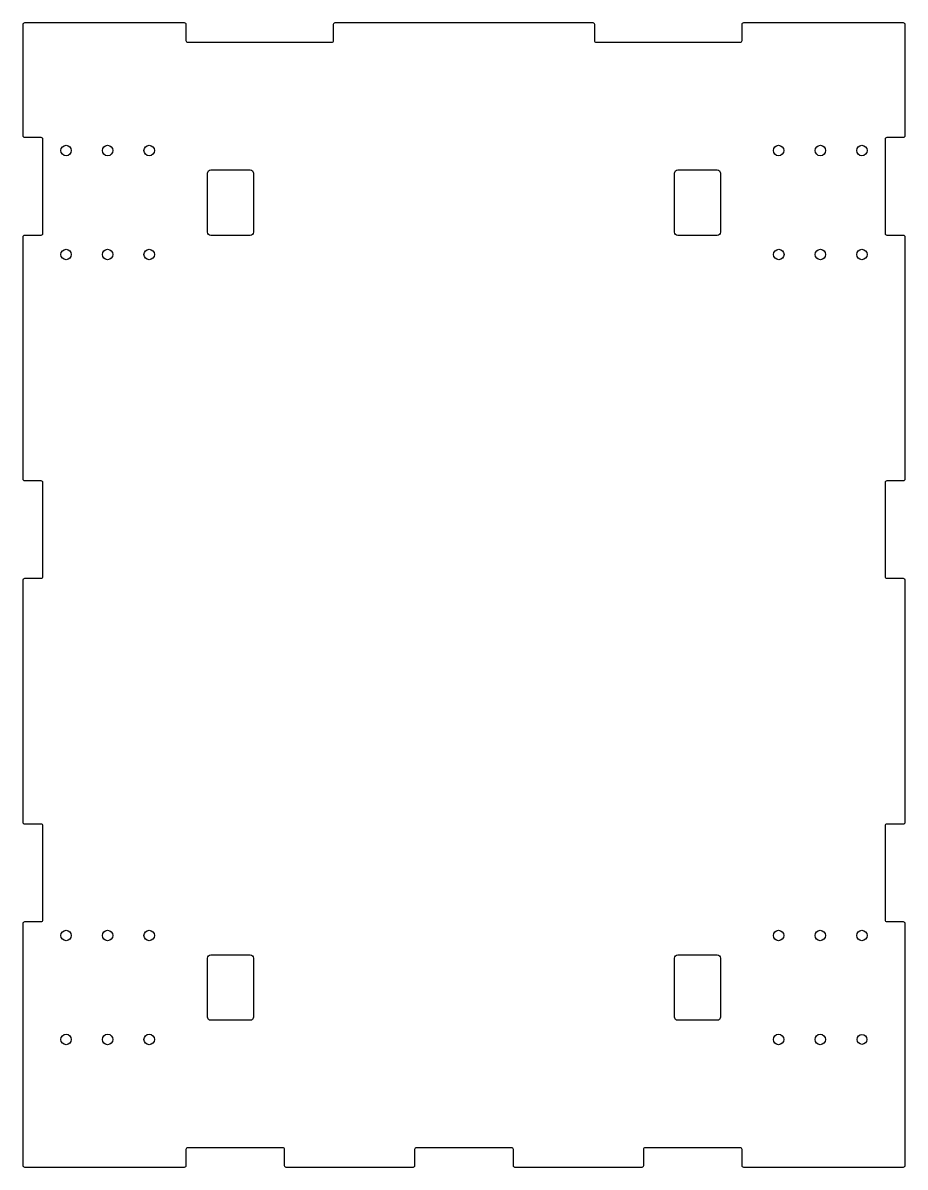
# Model space of a CAD drawing. Header units: millimetres. Extents: x -135 to 135, y -175 to 175.
import ezdxf

# ---------------------------------------------------------------- set-up
doc = ezdxf.new("R2010")
doc.units = ezdxf.units.MM
doc.layers.get('0').update_dxf_attribs({"linetype": 'CONTINUOUS'})

msp = doc.modelspace()

# ---------------------------------------------------------------- linework, layer by layer
for points in [[(-135, -69.5, 0.4142136), (-134.5, -70), (-129.5, -70, -0.4142136), (-129, -70.5), (-129, -99.5, -0.4142136), (-129.5, -100), (-134.5, -100, 0.4142136), (-135, -100.5), (-135, -174.5, 0.4142136), (-134.5, -175), (-85.5, -175, 0.4142136), (-85, -174.5), (-85, -169.5, -0.4142136), (-84.5, -169), (-55.5, -169, -0.4142136), (-55, -169.5), (-55, -174.5, 0.4142136), (-54.5, -175), (-15.5, -175, 0.4142136), (-15, -174.5), (-15, -169.5, -0.4142136), (-14.5, -169), (14.5, -169, -0.4142136), (15, -169.5), (15, -174.5, 0.4142136), (15.5, -175), (54.5, -175, 0.4142136), (55, -174.5), (55, -169.5, -0.4142136), (55.5, -169), (84.5, -169, -0.4142136), (85, -169.5), (85, -174.5, 0.4142136), (85.5, -175), (134.5, -175, 0.4142136), (135, -174.5), (135, -100.5, 0.4142136), (134.5, -100), (129.5, -100, -0.4142136), (129, -99.5), (129, -70.5, -0.4142136), (129.5, -70), (134.5, -70, 0.4142136), (135, -69.5), (135, 4.5, 0.4142136), (134.5, 5), (129.5, 5, -0.4142136), (129, 5.5), (129, 34.5, -0.4142136), (129.5, 35), (134.5, 35, 0.4142136), (135, 35.5), (135, 109.5, 0.4142136), (134.5, 110), (129.5, 110, -0.4142136), (129, 110.5), (129, 139.5, -0.4142136), (129.5, 140), (134.5, 140, 0.4142136), (135, 140.5), (135, 174.5, 0.4142136), (134.5, 175), (85.5, 175, 0.4142136), (85, 174.5), (85, 169.5, -0.4142136), (84.5, 169), (40.5, 169, -0.4142136), (40, 169.5), (40, 174.5, 0.4142136), (39.5, 175), (-39.5, 175, 0.4142136), (-40, 174.5), (-40, 169.5, -0.4142136), (-40.5, 169), (-84.5, 169, -0.4142136), (-85, 169.5), (-85, 174.5, 0.4142136), (-85.5, 175), (-134.5, 175, 0.4142136), (-135, 174.5), (-135, 140.5, 0.4142136), (-134.5, 140), (-129.5, 140, -0.4142136), (-129, 139.5), (-129, 110.5, -0.4142136), (-129.5, 110), (-134.5, 110, 0.4142136), (-135, 109.5), (-135, 35.5, 0.4142136), (-134.5, 35), (-129.5, 35, -0.4142136), (-129, 34.5), (-129, 5.5, -0.4142136), (-129.5, 5), (-134.5, 5, 0.4142136), (-135, 4.5)], [(-64.41, 129.005), (-64.41, 111.005, -0.4142136), (-65.41, 110.005), (-77.51, 110.005, -0.4142136), (-78.51, 111.005), (-78.51, 129.005, -0.4142136), (-77.51, 130.005), (-65.41, 130.005, -0.4142136)], [(65.41, 130.005), (77.51, 130.005, -0.4142136), (78.51, 129.005), (78.51, 111.005, -0.4142136), (77.51, 110.005), (65.41, 110.005, -0.4142136), (64.41, 111.005), (64.41, 129.005, -0.4142136)], [(-65.41, -130.095), (-77.51, -130.095, -0.4142136), (-78.51, -129.095), (-78.51, -111.095, -0.4142136), (-77.51, -110.095), (-65.41, -110.095, -0.4142136), (-64.41, -111.095), (-64.41, -129.095, -0.4142136)], [(65.41, -110.095), (77.51, -110.095, -0.4142136), (78.51, -111.095), (78.51, -129.095, -0.4142136), (77.51, -130.095), (65.41, -130.095, -0.4142136), (64.41, -129.095), (64.41, -111.095, -0.4142136)]]:
    msp.add_lwpolyline(points, format="xyb", close=True)
for centre, radius in [((-121.78, 135.95), 1.6), ((-109.06, 135.95), 1.6), ((-96.34, 135.95), 1.6), ((96.288, 135.95), 1.6), ((109.06, 135.95), 1.6), ((121.78, 135.95), 1.6), ((-121.78, 104.15), 1.6), ((-109.06, 104.15), 1.6), ((-96.34, 104.15), 1.6), ((96.34, 104.15), 1.6), ((109.06, 104.15), 1.6), ((121.78, 104.15), 1.6), ((-121.78, -104.15), 1.6), ((-109.06, -104.15), 1.6), ((-96.34, -104.15), 1.6), ((96.28, -104.15), 1.6), ((109.03, -104.15), 1.6), ((121.78, -104.15), 1.6), ((-121.78, -135.95), 1.6), ((-109.06, -135.95), 1.6), ((-96.34, -135.95), 1.6), ((96.28, -135.95), 1.6), ((109.03, -135.95), 1.6), ((121.78, -135.95), 1.5)]:
    msp.add_circle(centre, radius)

doc.saveas('drawing.dxf')
